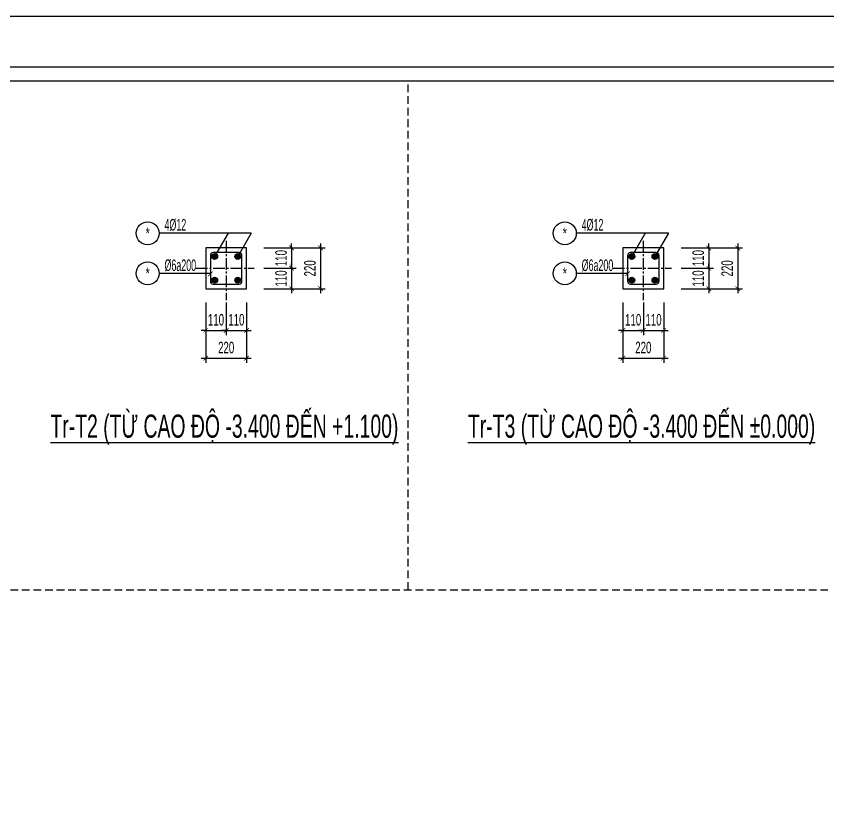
# Model space of a CAD drawing. Extents: x 195594 to 457145, y -254194 to -165094.
# Drawn here: x 387065 to 413364, y -191143 to -165094 of the extents above; entities that cross this region are included whole.
import ezdxf
from ezdxf.enums import TextEntityAlignment as Align

# ---------------------------------------------------------------- set-up
doc = ezdxf.new("R2010")
doc.units = 0
doc.header["$LTSCALE"] = 0.5
doc.header["$MEASUREMENT"] = 0
doc.linetypes.add('CENTER2', pattern=[1.125, 0.75, -0.125, 0.125, -0.125])
doc.linetypes.add('HIDDEN', pattern=[0.375, 0.25, -0.125])
doc.layers.get('0').update_dxf_attribs({"linetype": 'CONTINUOUS'})
doc.layers.get('Defpoints').update_dxf_attribs({"linetype": 'CONTINUOUS'})
for name, color, linetype in [('CDC-KHUNGTEN', 7, 'CONTINUOUS'), ('CDC.01.AXIS', 160, 'CENTER2'), ('CDC.02.DIM', 1, 'CONTINUOUS'), ('CDC.03.BORDER', 3, 'CONTINUOUS'), ('CDC.04.HIDDEN', 8, 'HIDDEN'), ('CDC.05.STEEL', 4, 'CONTINUOUS'), ('CDC.06.TEXT', 2, 'CONTINUOUS'), ('CDC.10.HATCH', 9, 'CONTINUOUS'), ('CDC.14.STEELNUM', 9, 'CONTINUOUS')]:
    doc.layers.add(name, color=color, linetype=linetype)
doc.layers.add('Hatch1', color=250, linetype='CONTINUOUS', lineweight=5)
doc.layers.add('Tpl_Bound', color=1, linetype='CONTINUOUS', plot=False)
doc.styles.add('ARIAL', font='arial.ttf', dxfattribs={"width": 0.6})
doc.styles.add('ROMANS', font='arial.ttf', dxfattribs={"width": 0.55})
doc.dimstyles.new('150X25', dxfattribs={"dimscale": 150, "dimtxt": 2.5, "dimasz": 1, "dimexe": 1, "dimexo": 0, "dimgap": 1, "dimtad": 1, "dimdec": 0, "dimlfac": 0.166667, "dimdsep": 46, "dimtxsty": 'ARIAL', "dimblk": 'ARCHTICK', "dimcen": 1, "dimdle": 1, "dimclrd": 1, "dimclre": 1, "dimclrt": 2, "dimadec": 0, "dimazin": 0, "dimtfac": 0.00072, "dimtdec": 0, "dimtix": 1, "dimtmove": 2, "dimatfit": 3, "dimldrblk": 'ARCHTICK', "dimfxl": 1, "dimtolj": 1, "dimarcsym": 0})

# ---------------------------------------------------------------- blocks, each defined once
blk = doc.blocks.new('_ARCHTICK')
at = {"color": 0, "linetype": 'ByBlock', "const_width": 0.15}
blk.add_lwpolyline([(-0.5, -0.5), (0.5, 0.5)], dxfattribs=at)
blk = doc.blocks.new('*D165')
at = {"layer": 'CDC.02.DIM', "color": 1, "lineweight": -2, "transparency": 16777216}
for p, q in [((396928, -172457), (396928, -174077)), ((395128, -172607), (397078, -172607)), ((395128, -173927), (397078, -173927))]:
    blk.add_line(p, q, dxfattribs=at)
at = {"layer": 'Defpoints', "color": 0, "transparency": 16777216}
for p in [(395128, -172607), (395128, -173927), (396928, -173927)]:
    blk.add_point(p, dxfattribs=at)
at = {"layer": 'CDC.02.DIM', "color": 1, "lineweight": -2, "transparency": 16777216, "xscale": 150, "yscale": 150, "zscale": 150}
for p, rotation in [((396928, -172607), 90), ((396928, -173927), 270)]:
    blk.add_blockref('_ARCHTICK', p, dxfattribs=dict(at, rotation=rotation))
at = {"layer": 'CDC.02.DIM', "color": 2, "transparency": 16777216, "insert": (396586, -173267), "char_height": 375, "attachment_point": 5, "rotation": 90, "style": 'ARIAL'}
blk.add_mtext('\\A1;220', dxfattribs=at)
blk = doc.blocks.new('*D166')
at = {"layer": 'CDC.02.DIM', "color": 1, "lineweight": -2, "transparency": 16777216}
for p, q in [((393208, -174378), (393208, -175428)), ((393868, -174378), (393868, -175428)), ((393208, -175278), (393058, -175278)), ((393208, -175278), (393868, -175278)), ((393868, -175278), (394018, -175278))]:
    blk.add_line(p, q, dxfattribs=at)
at = {"layer": 'Defpoints', "color": 0, "transparency": 16777216}
for p in [(393208, -174378), (393868, -174378), (393868, -175278)]:
    blk.add_point(p, dxfattribs=at)
at = {"layer": 'CDC.02.DIM', "color": 1, "lineweight": -2, "transparency": 16777216, "xscale": 150, "yscale": 150, "zscale": 150}
blk.add_blockref('_ARCHTICK', (393208, -175278), dxfattribs=at)
at = {"layer": 'CDC.02.DIM', "color": 1, "lineweight": -2, "transparency": 16777216, "xscale": 150, "yscale": 150, "zscale": 150, "rotation": 180}
blk.add_blockref('_ARCHTICK', (393868, -175278), dxfattribs=at)
at = {"layer": 'CDC.02.DIM', "color": 2, "transparency": 16777216, "insert": (393538, -174936), "char_height": 375, "attachment_point": 5, "style": 'ARIAL'}
blk.add_mtext('\\A1;110', dxfattribs=at)
blk = doc.blocks.new('*D167')
at = {"layer": 'CDC.02.DIM', "color": 1, "lineweight": -2, "transparency": 16777216}
for p, q in [((393868, -174378), (393868, -175428)), ((394528, -174378), (394528, -175428)), ((393868, -175278), (393718, -175278)), ((393868, -175278), (394528, -175278)), ((394528, -175278), (394678, -175278))]:
    blk.add_line(p, q, dxfattribs=at)
at = {"layer": 'Defpoints', "color": 0, "transparency": 16777216}
for p in [(393868, -174378), (394528, -174378), (394528, -175278)]:
    blk.add_point(p, dxfattribs=at)
at = {"layer": 'CDC.02.DIM', "color": 1, "lineweight": -2, "transparency": 16777216, "xscale": 150, "yscale": 150, "zscale": 150}
blk.add_blockref('_ARCHTICK', (393868, -175278), dxfattribs=at)
at = {"layer": 'CDC.02.DIM', "color": 1, "lineweight": -2, "transparency": 16777216, "xscale": 150, "yscale": 150, "zscale": 150, "rotation": 180}
blk.add_blockref('_ARCHTICK', (394528, -175278), dxfattribs=at)
at = {"layer": 'CDC.02.DIM', "color": 2, "transparency": 16777216, "insert": (394198, -174936), "char_height": 375, "attachment_point": 5, "style": 'ARIAL'}
blk.add_mtext('\\A1;110', dxfattribs=at)
blk = doc.blocks.new('*D168')
at = {"layer": 'CDC.02.DIM', "color": 1, "lineweight": -2, "transparency": 16777216}
for p, q in [((393208, -174378), (393208, -176328)), ((394528, -174378), (394528, -176328)), ((393058, -176178), (394678, -176178))]:
    blk.add_line(p, q, dxfattribs=at)
at = {"layer": 'Defpoints', "color": 0, "transparency": 16777216}
for p in [(393208, -174378), (394528, -174378), (394528, -176178)]:
    blk.add_point(p, dxfattribs=at)
at = {"layer": 'CDC.02.DIM', "color": 1, "lineweight": -2, "transparency": 16777216, "xscale": 150, "yscale": 150, "zscale": 150, "rotation": 180}
blk.add_blockref('_ARCHTICK', (393208, -176178), dxfattribs=at)
at = {"layer": 'CDC.02.DIM', "color": 1, "lineweight": -2, "transparency": 16777216, "xscale": 150, "yscale": 150, "zscale": 150}
blk.add_blockref('_ARCHTICK', (394528, -176178), dxfattribs=at)
at = {"layer": 'CDC.02.DIM', "color": 2, "transparency": 16777216, "insert": (393868, -175836), "char_height": 375, "attachment_point": 5, "style": 'ARIAL'}
blk.add_mtext('\\A1;220', dxfattribs=at)
blk = doc.blocks.new('*D169')
at = {"layer": 'CDC.02.DIM', "color": 1, "lineweight": -2, "transparency": 16777216}
for p, q in [((395989, -172607), (395989, -172457)), ((395089, -172607), (396139, -172607)), ((395989, -172607), (395989, -173265)), ((395089, -173265), (396139, -173265)), ((395989, -173265), (395989, -173415))]:
    blk.add_line(p, q, dxfattribs=at)
at = {"layer": 'Defpoints', "color": 0, "transparency": 16777216}
for p in [(395089, -172607), (395089, -173265), (395989, -173265)]:
    blk.add_point(p, dxfattribs=at)
at = {"layer": 'CDC.02.DIM', "color": 1, "lineweight": -2, "transparency": 16777216, "xscale": 150, "yscale": 150, "zscale": 150}
for p, rotation in [((395989, -172607), 270), ((395989, -173265), 90)]:
    blk.add_blockref('_ARCHTICK', p, dxfattribs=dict(at, rotation=rotation))
at = {"layer": 'CDC.02.DIM', "color": 2, "transparency": 16777216, "insert": (395648, -172936), "char_height": 375, "attachment_point": 5, "rotation": 90, "style": 'ARIAL'}
blk.add_mtext('\\A1;110', dxfattribs=at)
blk = doc.blocks.new('*D170')
at = {"layer": 'CDC.02.DIM', "color": 1, "lineweight": -2, "transparency": 16777216}
for p, q in [((395089, -173265), (396139, -173265)), ((395989, -173265), (395989, -173115)), ((395989, -173265), (395989, -173927)), ((395089, -173927), (396139, -173927)), ((395989, -173927), (395989, -174077))]:
    blk.add_line(p, q, dxfattribs=at)
at = {"layer": 'Defpoints', "color": 0, "transparency": 16777216}
for p in [(395089, -173265), (395089, -173927), (395989, -173927)]:
    blk.add_point(p, dxfattribs=at)
at = {"layer": 'CDC.02.DIM', "color": 1, "lineweight": -2, "transparency": 16777216, "xscale": 150, "yscale": 150, "zscale": 150}
for p, rotation in [((395989, -173265), 270), ((395989, -173927), 90)]:
    blk.add_blockref('_ARCHTICK', p, dxfattribs=dict(at, rotation=rotation))
at = {"layer": 'CDC.02.DIM', "color": 2, "transparency": 16777216, "insert": (395648, -173596), "char_height": 375, "attachment_point": 5, "rotation": 90, "style": 'ARIAL'}
blk.add_mtext('\\A1;110', dxfattribs=at)
blk = doc.blocks.new('*D171')
at = {"layer": 'CDC.02.DIM', "color": 1, "lineweight": -2, "transparency": 16777216}
for p, q in [((410447, -172457), (410447, -174077)), ((408647, -172607), (410597, -172607)), ((408647, -173927), (410597, -173927))]:
    blk.add_line(p, q, dxfattribs=at)
at = {"layer": 'Defpoints', "color": 0, "transparency": 16777216}
for p in [(408647, -172607), (408647, -173927), (410447, -173927)]:
    blk.add_point(p, dxfattribs=at)
at = {"layer": 'CDC.02.DIM', "color": 1, "lineweight": -2, "transparency": 16777216, "xscale": 150, "yscale": 150, "zscale": 150}
for p, rotation in [((410447, -172607), 90), ((410447, -173927), 270)]:
    blk.add_blockref('_ARCHTICK', p, dxfattribs=dict(at, rotation=rotation))
at = {"layer": 'CDC.02.DIM', "color": 2, "transparency": 16777216, "insert": (410105, -173267), "char_height": 375, "attachment_point": 5, "rotation": 90, "style": 'ARIAL'}
blk.add_mtext('\\A1;220', dxfattribs=at)
blk = doc.blocks.new('*D172')
at = {"layer": 'CDC.02.DIM', "color": 1, "lineweight": -2, "transparency": 16777216}
for p, q in [((406727, -174378), (406727, -175428)), ((407387, -174378), (407387, -175428)), ((406727, -175278), (406577, -175278)), ((406727, -175278), (407387, -175278)), ((407387, -175278), (407537, -175278))]:
    blk.add_line(p, q, dxfattribs=at)
at = {"layer": 'Defpoints', "color": 0, "transparency": 16777216}
for p in [(406727, -174378), (407387, -174378), (407387, -175278)]:
    blk.add_point(p, dxfattribs=at)
at = {"layer": 'CDC.02.DIM', "color": 1, "lineweight": -2, "transparency": 16777216, "xscale": 150, "yscale": 150, "zscale": 150}
blk.add_blockref('_ARCHTICK', (406727, -175278), dxfattribs=at)
at = {"layer": 'CDC.02.DIM', "color": 1, "lineweight": -2, "transparency": 16777216, "xscale": 150, "yscale": 150, "zscale": 150, "rotation": 180}
blk.add_blockref('_ARCHTICK', (407387, -175278), dxfattribs=at)
at = {"layer": 'CDC.02.DIM', "color": 2, "transparency": 16777216, "insert": (407057, -174936), "char_height": 375, "attachment_point": 5, "style": 'ARIAL'}
blk.add_mtext('\\A1;110', dxfattribs=at)
blk = doc.blocks.new('*D173')
at = {"layer": 'CDC.02.DIM', "color": 1, "lineweight": -2, "transparency": 16777216}
for p, q in [((407387, -174378), (407387, -175428)), ((408047, -174378), (408047, -175428)), ((407387, -175278), (407237, -175278)), ((407387, -175278), (408047, -175278)), ((408047, -175278), (408197, -175278))]:
    blk.add_line(p, q, dxfattribs=at)
at = {"layer": 'Defpoints', "color": 0, "transparency": 16777216}
for p in [(407387, -174378), (408047, -174378), (408047, -175278)]:
    blk.add_point(p, dxfattribs=at)
at = {"layer": 'CDC.02.DIM', "color": 1, "lineweight": -2, "transparency": 16777216, "xscale": 150, "yscale": 150, "zscale": 150}
blk.add_blockref('_ARCHTICK', (407387, -175278), dxfattribs=at)
at = {"layer": 'CDC.02.DIM', "color": 1, "lineweight": -2, "transparency": 16777216, "xscale": 150, "yscale": 150, "zscale": 150, "rotation": 180}
blk.add_blockref('_ARCHTICK', (408047, -175278), dxfattribs=at)
at = {"layer": 'CDC.02.DIM', "color": 2, "transparency": 16777216, "insert": (407717, -174936), "char_height": 375, "attachment_point": 5, "style": 'ARIAL'}
blk.add_mtext('\\A1;110', dxfattribs=at)
blk = doc.blocks.new('*D174')
at = {"layer": 'CDC.02.DIM', "color": 1, "lineweight": -2, "transparency": 16777216}
for p, q in [((406727, -174378), (406727, -176328)), ((408047, -174378), (408047, -176328)), ((406577, -176178), (408197, -176178))]:
    blk.add_line(p, q, dxfattribs=at)
at = {"layer": 'Defpoints', "color": 0, "transparency": 16777216}
for p in [(406727, -174378), (408047, -174378), (408047, -176178)]:
    blk.add_point(p, dxfattribs=at)
at = {"layer": 'CDC.02.DIM', "color": 1, "lineweight": -2, "transparency": 16777216, "xscale": 150, "yscale": 150, "zscale": 150, "rotation": 180}
blk.add_blockref('_ARCHTICK', (406727, -176178), dxfattribs=at)
at = {"layer": 'CDC.02.DIM', "color": 1, "lineweight": -2, "transparency": 16777216, "xscale": 150, "yscale": 150, "zscale": 150}
blk.add_blockref('_ARCHTICK', (408047, -176178), dxfattribs=at)
at = {"layer": 'CDC.02.DIM', "color": 2, "transparency": 16777216, "insert": (407387, -175836), "char_height": 375, "attachment_point": 5, "style": 'ARIAL'}
blk.add_mtext('\\A1;220', dxfattribs=at)
blk = doc.blocks.new('*D175')
at = {"layer": 'CDC.02.DIM', "color": 1, "lineweight": -2, "transparency": 16777216}
for p, q in [((409508, -172607), (409508, -172457)), ((408608, -172607), (409658, -172607)), ((409508, -172607), (409508, -173265)), ((408608, -173265), (409658, -173265)), ((409508, -173265), (409508, -173415))]:
    blk.add_line(p, q, dxfattribs=at)
at = {"layer": 'Defpoints', "color": 0, "transparency": 16777216}
for p in [(408608, -172607), (408608, -173265), (409508, -173265)]:
    blk.add_point(p, dxfattribs=at)
at = {"layer": 'CDC.02.DIM', "color": 1, "lineweight": -2, "transparency": 16777216, "xscale": 150, "yscale": 150, "zscale": 150}
for p, rotation in [((409508, -172607), 270), ((409508, -173265), 90)]:
    blk.add_blockref('_ARCHTICK', p, dxfattribs=dict(at, rotation=rotation))
at = {"layer": 'CDC.02.DIM', "color": 2, "transparency": 16777216, "insert": (409167, -172936), "char_height": 375, "attachment_point": 5, "rotation": 90, "style": 'ARIAL'}
blk.add_mtext('\\A1;110', dxfattribs=at)
blk = doc.blocks.new('*D176')
at = {"layer": 'CDC.02.DIM', "color": 1, "lineweight": -2, "transparency": 16777216}
for p, q in [((408608, -173265), (409658, -173265)), ((409508, -173265), (409508, -173115)), ((409508, -173265), (409508, -173927)), ((408608, -173927), (409658, -173927)), ((409508, -173927), (409508, -174077))]:
    blk.add_line(p, q, dxfattribs=at)
at = {"layer": 'Defpoints', "color": 0, "transparency": 16777216}
for p in [(408608, -173265), (408608, -173927), (409508, -173927)]:
    blk.add_point(p, dxfattribs=at)
at = {"layer": 'CDC.02.DIM', "color": 1, "lineweight": -2, "transparency": 16777216, "xscale": 150, "yscale": 150, "zscale": 150}
for p, rotation in [((409508, -173265), 270), ((409508, -173927), 90)]:
    blk.add_blockref('_ARCHTICK', p, dxfattribs=dict(at, rotation=rotation))
at = {"layer": 'CDC.02.DIM', "color": 2, "transparency": 16777216, "insert": (409167, -173596), "char_height": 375, "attachment_point": 5, "rotation": 90, "style": 'ARIAL'}
blk.add_mtext('\\A1;110', dxfattribs=at)
blk = doc.blocks.new('Khung tên chuẩn')
at = {"layer": 'CDC-KHUNGTEN'}
blk.add_lwpolyline([(30654, -246309), (30654, -189709), (-40446, -189709), (-40446, -246309)], close=True, dxfattribs=at)
at = {"layer": 'CDC.10.HATCH', "color": 8}
blk.add_lwpolyline([(-40746, -246609), (38754, -246609), (38754, -189409), (-40746, -189409)], close=True, dxfattribs=at)
at = {"layer": 'Defpoints', "color": 1}
blk.add_lwpolyline([(-44246, -247709), (-44246, -188309), (39854, -188309), (39854, -247709), (-44246, -247709)], close=True, dxfattribs=at)

msp = doc.modelspace()

# ---------------------------------------------------------------- linework, layer by layer
at = {"layer": 'CDC.01.AXIS', "ltscale": 1000}
for p, q in [((393867.7, -172372.5), (393867.7, -174298.2)), ((407386.5, -172372.5), (407386.5, -174298.2)), ((392886.6, -173266.5), (394777.5, -173266.5)), ((406405.4, -173266.5), (408296.3, -173266.5))]:
    msp.add_line(p, q, dxfattribs=at)
at = {"layer": 'CDC.02.DIM'}
for p, q in [((393357.7, -173429.7), (391695.5, -173429.7)), ((406876.5, -173429.7), (405214.4, -173429.7))]:
    msp.add_line(p, q, dxfattribs=at)
at = {"layer": 'CDC.03.BORDER', "ltscale": 0.3}
for points in [[(393207.7, -173926.5), (394527.7, -173926.5), (394527.7, -172606.5), (393207.7, -172606.5)], [(406726.5, -173926.5), (408046.5, -173926.5), (408046.5, -172606.5), (406726.5, -172606.5)]]:
    msp.add_lwpolyline(points, close=True, dxfattribs=at)
at = {"layer": 'CDC.04.HIDDEN', "ltscale": 2000}
for p, q in [((399762.7, -183685.9), (399762.7, -167193.8)), ((358374.1, -183685.9), (413363.8, -183685.9))]:
    msp.add_line(p, q, dxfattribs=at)
at = {"layer": 'CDC.05.STEEL'}
for points in [[(393447.7, -173776.5), (394287.7, -173776.5, 0.4142136), (394377.7, -173686.5), (394377.7, -172846.5, 0.4142136), (394287.7, -172756.5), (393447.7, -172756.5, 0.4142136), (393357.7, -172846.5), (393357.7, -173686.5, 0.4142136)], [(406966.5, -173776.5), (407806.5, -173776.5, 0.4142136), (407896.5, -173686.5), (407896.5, -172846.5, 0.4142136), (407806.5, -172756.5), (406966.5, -172756.5, 0.4142136), (406876.5, -172846.5), (406876.5, -173686.5, 0.4142136)]]:
    msp.add_lwpolyline(points, format="xyb", close=True, dxfattribs=at)
at = {"layer": 'CDC.05.STEEL', "const_width": 96}
for points in [[(393542.4, -172884.7, 1), (393446.4, -172884.7, 1)], [(394293.6, -172884.7, 1), (394197.6, -172884.7, 1)], [(407061.2, -172884.7, 1), (406965.2, -172884.7, 1)], [(407812.4, -172884.7, 1), (407716.4, -172884.7, 1)], [(393542.4, -173648.3, -1), (393446.4, -173648.3, -1)], [(394293.6, -173648.3, -1), (394197.6, -173648.3, -1)], [(407061.2, -173648.3, -1), (406965.2, -173648.3, -1)], [(407812.4, -173648.3, -1), (407716.4, -173648.3, -1)]]:
    msp.add_lwpolyline(points, format="xyb", close=True, dxfattribs=at)
at = {"layer": 'CDC.05.STEEL'}
for centre in [(393494.4, -172884.7), (394245.6, -172884.7), (407013.2, -172884.7), (407764.4, -172884.7), (393494.4, -173648.3), (394245.6, -173648.3), (407013.2, -173648.3), (407764.4, -173648.3)]:
    msp.add_circle(centre, 96, dxfattribs=at)
at = {"layer": 'CDC.14.STEELNUM'}
for p, q in [((394681.1, -172130.5), (391695.5, -172130.5)), ((393929.8, -172130.5), (393494.4, -172884.7)), ((394681.1, -172130.5), (394245.6, -172884.7)), ((408199.9, -172130.5), (405214.4, -172130.5)), ((407448.7, -172130.5), (407013.2, -172884.7)), ((408199.9, -172130.5), (407764.4, -172884.7))]:
    msp.add_line(p, q, dxfattribs=at)
for centre in [(391323.5, -172130.5), (404842.4, -172130.5), (391323.5, -173429.7), (404842.4, -173429.7)]:
    msp.add_circle(centre, 372, dxfattribs=at)
at = {"layer": 'Tpl_Bound', "color": 1}
msp.add_lwpolyline([(330994.7, -254193.8), (330994.7, -165093.8), (457144.7, -165093.8), (457144.7, -254193.8)], close=True, dxfattribs=at)

# ---------------------------------------------------------------- block references
at = {"layer": 'CDC.06.TEXT', "xscale": 150, "yscale": 150, "zscale": 150}
for p in [(393357.7, -173444.3), (406876.5, -173444.3)]:
    msp.add_blockref('_ARCHTICK', p, dxfattribs=at)
at = {"layer": 'Hatch1', "xscale": 1.5000000007567, "yscale": 1.5000000007567, "zscale": 1.5000000007567}
msp.add_blockref('Khung tên chuẩn', (397363.5, 117369.1), dxfattribs=at)

# ---------------------------------------------------------------- texts
at = {"layer": 'CDC.06.TEXT', "style": 'ARIAL', "width": 0.55}
for s, p in [('4%%C12', (392221.6, -171854)), ('4%%C12', (405740.5, -171854)), ('%%C6a200', (392381.9, -173166.3)), ('%%C6a200', (405900.7, -173166.3))]:
    msp.add_text(s, height=375, dxfattribs=at).set_placement(p, align=Align.MIDDLE_CENTER)
at = {"layer": 'CDC.06.TEXT', "style": 'ARIAL', "width": 0.6}
for s, p in [('%%UTr-T2 (TỪ CAO ĐỘ -3.400 ĐẾN +1.100)', (393811.7, -178382)), ('%%UTr-T3 (TỪ CAO ĐỘ -3.400 ĐẾN %%P0.000)', (407330.6, -178382))]:
    msp.add_text(s, height=750, dxfattribs=at).set_placement(p, align=Align.MIDDLE)
at = {"layer": 'CDC.14.STEELNUM', "style": 'ROMANS', "width": 0.65}
for p in [(391323.5, -172130.5), (404842.4, -172130.5), (391323.5, -173429.7), (404842.4, -173429.7)]:
    msp.add_text('*', height=375, dxfattribs=at).set_placement(p, align=Align.MIDDLE)

# ---------------------------------------------------------------- dimensions: what is measured, and where the dimension line sits
at = {"layer": 'CDC.02.DIM'}
for base, p1, p2, picture, middle in [((395989.5, -173264.6), (395089.5, -172606.5), (395089.5, -173264.6), '*D169', (395648, -172935.6)), ((396927.7, -173926.5), (395127.7, -172606.5), (395127.7, -173926.5), '*D165', (396586.2, -173266.5)), ((409508.3, -173264.6), (408608.3, -172606.5), (408608.3, -173264.6), '*D175', (409166.9, -172935.6)), ((410446.5, -173926.5), (408646.5, -172606.5), (408646.5, -173926.5), '*D171', (410105.1, -173266.5)), ((395989.5, -173926.5), (395089.5, -173264.6), (395089.5, -173926.5), '*D170', (395648, -173595.6)), ((409508.3, -173926.5), (408608.3, -173264.6), (408608.3, -173926.5), '*D176', (409166.9, -173595.6))]:
    dim = msp.add_linear_dim(base=base, p1=p1, p2=p2, angle=90, dimstyle='150X25', dxfattribs=at)
    dim.commit()
    dim.dimension.update_dxf_attribs({"geometry": picture, "text_midpoint": middle})
for base, p1, p2, picture, middle in [((393867.7, -175277.6), (393207.7, -174377.6), (393867.7, -174377.6), '*D166', (393537.7, -174936.1)), ((394527.7, -176177.6), (393207.7, -174377.6), (394527.7, -174377.6), '*D168', (393867.7, -175836.1)), ((394527.7, -175277.6), (393867.7, -174377.6), (394527.7, -174377.6), '*D167', (394197.7, -174936.1)), ((407386.5, -175277.6), (406726.5, -174377.6), (407386.5, -174377.6), '*D172', (407056.5, -174936.1)), ((408046.5, -176177.6), (406726.5, -174377.6), (408046.5, -174377.6), '*D174', (407386.5, -175836.1)), ((408046.5, -175277.6), (407386.5, -174377.6), (408046.5, -174377.6), '*D173', (407716.5, -174936.1))]:
    dim = msp.add_linear_dim(base=base, p1=p1, p2=p2, dimstyle='150X25', dxfattribs=at)
    dim.commit()
    dim.dimension.update_dxf_attribs({"geometry": picture, "text_midpoint": middle})

doc.saveas('drawing.dxf')
